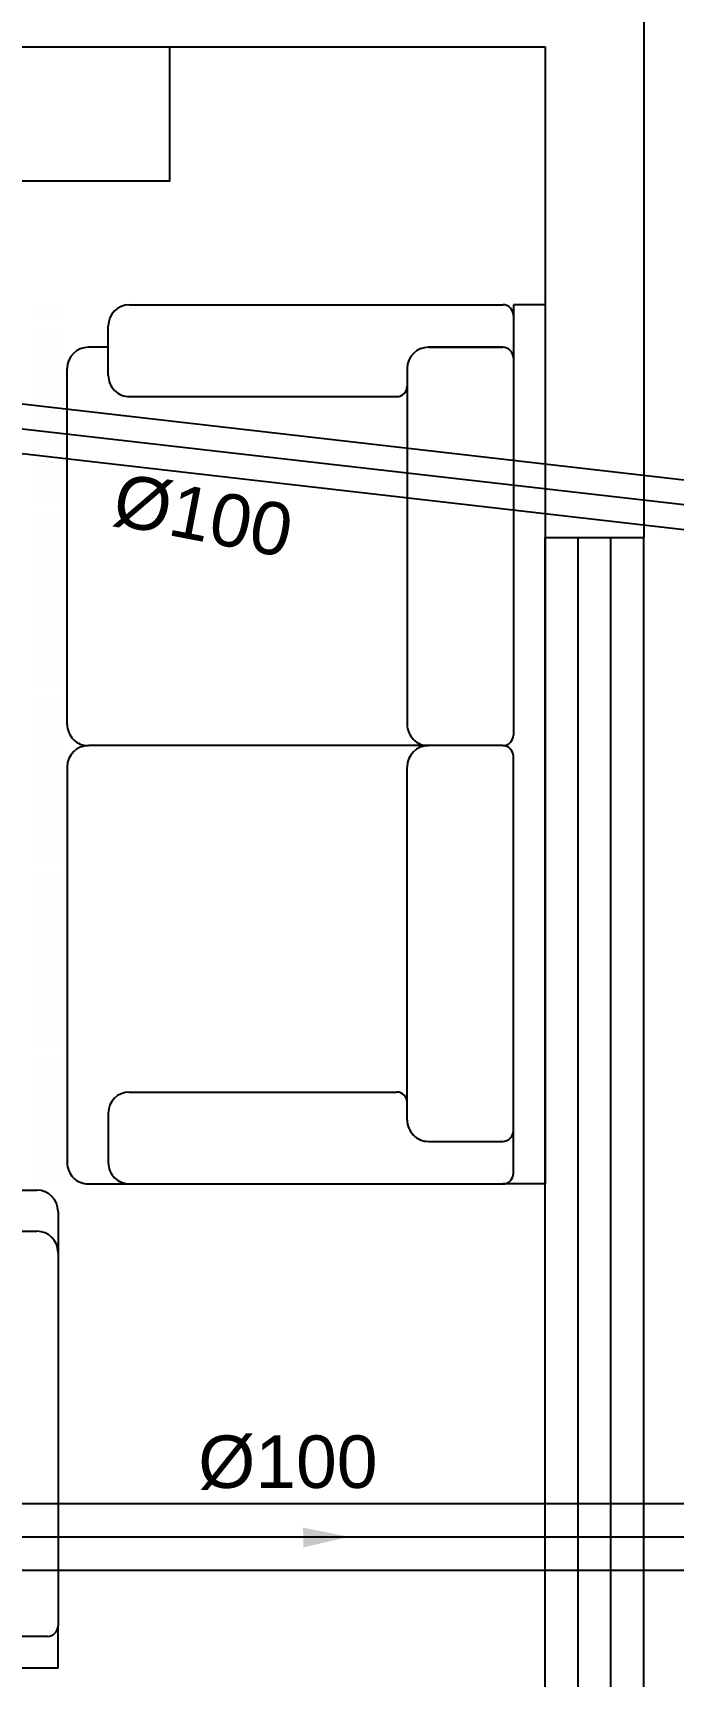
# Model space of a CAD drawing. Header units: millimetres. Extents: x -336 to -33, y -135 to 770.
# Drawn here: x -280.77 to -278.82, y 721.13 to 726.14 of the extents above; entities that cross this region are included whole.
import ezdxf
from ezdxf.enums import TextEntityAlignment as Align

# ---------------------------------------------------------------- set-up
doc = ezdxf.new("R2010")
doc.units = ezdxf.units.MM
doc.header["$LTSCALE"] = 50
doc.header["$MEASUREMENT"] = 0
doc.layers.get('0').update_dxf_attribs({"linetype": 'CONTINUOUS'})
for name, color, linetype in [('-HIDRO', 8, 'CONTINUOUS'), ('Texto-Tubos', 7, 'CONTINUOUS'), ('TigreCad', 3, 'CONTINUOUS'), ('TUBULAÇÃO_ESGOTO', 5, 'CONTINUOUS')]:
    doc.layers.add(name, color=color, linetype=linetype)
doc.styles.add('A16-E50', font='arial.ttf', dxfattribs={"height": 0.08})

# ---------------------------------------------------------------- blocks, each defined once
blk = doc.blocks.new('A$C7AFB675E')
at = {"color": 8}
for p, q in [((3.5035, 3.7432), (3.5035, 3.6832)), ((3.5035, 3.7432), (5.1585, 3.7432)), ((5.1585, 3.7432), (5.1585, 3.6632)), ((3.5035, 3.6832), (3.5635, 3.6832)), ((3.5235, 3.6832), (3.6035, 3.6832)), ((3.6035, 3.6832), (4.3135, 3.6832)), ((5.0585, 3.6832), (4.3535, 3.6832)), ((5.1385, 3.6832), (5.0585, 3.6832)), ((3.5035, 2.9606), (3.5035, 3.6632)), ((3.5835, 3.5232), (3.5835, 3.6632)), ((3.5835, 3.6632), (3.5835, 3.5232)), ((4.3335, 3.6632), (4.3335, 3.5232)), ((4.3335, 3.6632), (4.3335, 3.5232)), ((5.0785, 3.5232), (5.0785, 3.6632)), ((5.1585, 2.8832), (5.1585, 3.6632)), ((4.3335, 3.5232), (4.3335, 2.8832)), ((4.3335, 3.5232), (4.3335, 2.8832)), ((3.6235, 3.4832), (4.2935, 3.4832)), ((5.0385, 3.4832), (4.3735, 3.4832)), ((3.6765, 2.9606), (3.6765, 3.4632)), ((4.9855, 2.9606), (4.9855, 3.4632)), ((3.6365, 2.9206), (3.5435, 2.9206)), ((3.5835, 2.9206), (3.5835, 2.8832)), ((3.5835, 2.9206), (3.5835, 2.8832)), ((5.0255, 2.9206), (5.1185, 2.9206)), ((3.5162, 2.8282), (3.5162, 2.8282)), ((3.5319, 2.836), (3.5319, 2.836)), ((3.5319, 2.8203), (3.5319, 2.8203)), ((3.5477, 2.8282), (3.5477, 2.8282)), ((3.5634, 2.836), (3.5634, 2.836)), ((3.5634, 2.8203), (3.5634, 2.8203)), ((3.5792, 2.8282), (3.5792, 2.8282)), ((3.5949, 2.836), (3.5949, 2.836)), ((3.5949, 2.8203), (3.5949, 2.8203)), ((3.6107, 2.8282), (3.6107, 2.8282)), ((4.2935, 2.8432), (3.6235, 2.8432)), ((3.6264, 2.836), (3.6264, 2.836)), ((3.6264, 2.8203), (3.6264, 2.8203)), ((3.6422, 2.8282), (3.6422, 2.8282)), ((3.6579, 2.836), (3.6579, 2.836)), ((3.6579, 2.8203), (3.6579, 2.8203)), ((3.6737, 2.8282), (3.6737, 2.8282)), ((3.6894, 2.836), (3.6894, 2.836)), ((3.6894, 2.8203), (3.6894, 2.8203)), ((3.7052, 2.8282), (3.7052, 2.8282)), ((3.7209, 2.836), (3.7209, 2.836)), ((3.7209, 2.8203), (3.7209, 2.8203)), ((3.7367, 2.8282), (3.7367, 2.8282)), ((3.7524, 2.836), (3.7524, 2.836)), ((3.7524, 2.8203), (3.7524, 2.8203)), ((3.7682, 2.8282), (3.7682, 2.8282)), ((3.7839, 2.836), (3.7839, 2.836)), ((3.7839, 2.8203), (3.7839, 2.8203)), ((3.7997, 2.8282), (3.7997, 2.8282)), ((3.8154, 2.836), (3.8154, 2.836)), ((3.8154, 2.8203), (3.8154, 2.8203)), ((3.8312, 2.8282), (3.8312, 2.8282)), ((3.8469, 2.836), (3.8469, 2.836)), ((3.8469, 2.8203), (3.8469, 2.8203)), ((3.8627, 2.8282), (3.8627, 2.8282)), ((3.8784, 2.836), (3.8784, 2.836)), ((3.8784, 2.8203), (3.8784, 2.8203)), ((3.8942, 2.8282), (3.8942, 2.8282)), ((3.9099, 2.836), (3.9099, 2.836)), ((3.9099, 2.8203), (3.9099, 2.8203)), ((3.9257, 2.8282), (3.9257, 2.8282)), ((3.9414, 2.836), (3.9414, 2.836)), ((3.9414, 2.8203), (3.9414, 2.8203)), ((3.9572, 2.8282), (3.9572, 2.8282)), ((3.9729, 2.836), (3.9729, 2.836)), ((3.9729, 2.8203), (3.9729, 2.8203)), ((3.9887, 2.8282), (3.9887, 2.8282)), ((4.0044, 2.836), (4.0044, 2.836)), ((4.0044, 2.8203), (4.0044, 2.8203)), ((4.0202, 2.8282), (4.0202, 2.8282)), ((4.0359, 2.836), (4.0359, 2.836)), ((4.0359, 2.8203), (4.0359, 2.8203)), ((4.0517, 2.8282), (4.0517, 2.8282)), ((4.0674, 2.836), (4.0674, 2.836)), ((4.0674, 2.8203), (4.0674, 2.8203)), ((4.0832, 2.8282), (4.0832, 2.8282)), ((4.0989, 2.836), (4.0989, 2.836)), ((4.0989, 2.8203), (4.0989, 2.8203)), ((4.1147, 2.8282), (4.1147, 2.8282)), ((4.1304, 2.836), (4.1304, 2.836)), ((4.1304, 2.8203), (4.1304, 2.8203)), ((4.1462, 2.8282), (4.1462, 2.8282)), ((4.1619, 2.836), (4.1619, 2.836)), ((4.1619, 2.8203), (4.1619, 2.8203)), ((4.1777, 2.8282), (4.1777, 2.8282)), ((4.1934, 2.836), (4.1934, 2.836)), ((4.1934, 2.8203), (4.1934, 2.8203)), ((4.2092, 2.8282), (4.2092, 2.8282)), ((4.2249, 2.836), (4.2249, 2.836)), ((4.2249, 2.8203), (4.2249, 2.8203)), ((4.2407, 2.8282), (4.2407, 2.8282)), ((4.2564, 2.836), (4.2564, 2.836)), ((4.2564, 2.8203), (4.2564, 2.8203)), ((4.2722, 2.8282), (4.2722, 2.8282)), ((4.2879, 2.836), (4.2879, 2.836)), ((4.2879, 2.8203), (4.2879, 2.8203)), ((4.3037, 2.8282), (4.3037, 2.8282)), ((4.3194, 2.836), (4.3194, 2.836)), ((4.3194, 2.8203), (4.3194, 2.8203)), ((4.3352, 2.8282), (4.3352, 2.8282)), ((4.3509, 2.836), (4.3509, 2.836)), ((4.3509, 2.8203), (4.3509, 2.8203)), ((4.3667, 2.8282), (4.3667, 2.8282)), ((4.3735, 2.8432), (4.9185, 2.8432)), ((4.3824, 2.836), (4.3824, 2.836)), ((4.3824, 2.8203), (4.3824, 2.8203)), ((4.3982, 2.8282), (4.3982, 2.8282)), ((4.4139, 2.836), (4.4139, 2.836)), ((4.4139, 2.8203), (4.4139, 2.8203)), ((4.4297, 2.8282), (4.4297, 2.8282)), ((4.4454, 2.836), (4.4454, 2.836)), ((4.4454, 2.8203), (4.4454, 2.8203)), ((4.4612, 2.8282), (4.4612, 2.8282)), ((4.4769, 2.836), (4.4769, 2.836)), ((4.4769, 2.8203), (4.4769, 2.8203)), ((4.4927, 2.8282), (4.4927, 2.8282)), ((4.5084, 2.836), (4.5084, 2.836)), ((4.5084, 2.8203), (4.5084, 2.8203)), ((4.5242, 2.8282), (4.5242, 2.8282)), ((4.5399, 2.836), (4.5399, 2.836)), ((4.5399, 2.8203), (4.5399, 2.8203)), ((4.5557, 2.8282), (4.5557, 2.8282)), ((4.5714, 2.836), (4.5714, 2.836)), ((4.5714, 2.8203), (4.5714, 2.8203)), ((4.5872, 2.8282), (4.5872, 2.8282)), ((4.6029, 2.836), (4.6029, 2.836)), ((4.6029, 2.8203), (4.6029, 2.8203)), ((4.6187, 2.8282), (4.6187, 2.8282)), ((4.6344, 2.836), (4.6344, 2.836)), ((4.6344, 2.8203), (4.6344, 2.8203)), ((4.6502, 2.8282), (4.6502, 2.8282)), ((4.6659, 2.836), (4.6659, 2.836)), ((4.6659, 2.8203), (4.6659, 2.8203)), ((4.6817, 2.8282), (4.6817, 2.8282)), ((4.6974, 2.836), (4.6974, 2.836)), ((4.6974, 2.8203), (4.6974, 2.8203)), ((4.7132, 2.8282), (4.7132, 2.8282)), ((4.7289, 2.836), (4.7289, 2.836)), ((4.7289, 2.8203), (4.7289, 2.8203)), ((4.7447, 2.8282), (4.7447, 2.8282)), ((4.7604, 2.836), (4.7604, 2.836)), ((4.7604, 2.8203), (4.7604, 2.8203)), ((4.7762, 2.8282), (4.7762, 2.8282)), ((4.7919, 2.836), (4.7919, 2.836)), ((4.7919, 2.8203), (4.7919, 2.8203)), ((4.8077, 2.8282), (4.8077, 2.8282)), ((4.8234, 2.836), (4.8234, 2.836)), ((4.8234, 2.8203), (4.8234, 2.8203)), ((4.8392, 2.8282), (4.8392, 2.8282)), ((4.8549, 2.836), (4.8549, 2.836)), ((4.8549, 2.8203), (4.8549, 2.8203)), ((4.8707, 2.8282), (4.8707, 2.8282)), ((4.8864, 2.836), (4.8864, 2.836)), ((4.8864, 2.8203), (4.8864, 2.8203)), ((4.9022, 2.8282), (4.9022, 2.8282)), ((4.9179, 2.836), (4.9179, 2.836)), ((4.9179, 2.8203), (4.9179, 2.8203)), ((4.9185, 2.8432), (5.1185, 2.8432)), ((4.9337, 2.8282), (4.9337, 2.8282)), ((4.9494, 2.836), (4.9494, 2.836)), ((4.9494, 2.8203), (4.9494, 2.8203)), ((4.9652, 2.8282), (4.9652, 2.8282)), ((4.9809, 2.836), (4.9809, 2.836)), ((4.9809, 2.8203), (4.9809, 2.8203)), ((4.9967, 2.8282), (4.9967, 2.8282)), ((5.0124, 2.836), (5.0124, 2.836)), ((5.0124, 2.8203), (5.0124, 2.8203)), ((5.0282, 2.8282), (5.0282, 2.8282)), ((5.0439, 2.836), (5.0439, 2.836)), ((5.0439, 2.8203), (5.0439, 2.8203)), ((5.0597, 2.8282), (5.0597, 2.8282)), ((5.0754, 2.836), (5.0754, 2.836)), ((5.0754, 2.8203), (5.0754, 2.8203)), ((5.0912, 2.8282), (5.0912, 2.8282)), ((5.1069, 2.836), (5.1069, 2.836)), ((5.1069, 2.8203), (5.1069, 2.8203)), ((5.1227, 2.8282), (5.1227, 2.8282)), ((5.1384, 2.836), (5.1384, 2.836)), ((5.1384, 2.8203), (5.1384, 2.8203)), ((5.1542, 2.8282), (5.1542, 2.8282)), ((5.2102, 2.8261), (5.9902, 2.8261)), ((6.0702, 2.8261), (5.9902, 2.8261)), ((6.0702, 2.8261), (6.0702, 0.4261)), ((3.5162, 2.8124), (3.5162, 2.8124)), ((3.5162, 2.7967), (3.5162, 2.7967)), ((3.5319, 2.8045), (3.5319, 2.8045)), ((3.5319, 2.7888), (3.5319, 2.7888)), ((3.5477, 2.8124), (3.5477, 2.8124)), ((3.5477, 2.7967), (3.5477, 2.7967)), ((3.5634, 2.8045), (3.5634, 2.8045)), ((3.5634, 2.7888), (3.5634, 2.7888)), ((3.5792, 2.8124), (3.5792, 2.8124)), ((3.5792, 2.7967), (3.5792, 2.7967)), ((3.5949, 2.8045), (3.5949, 2.8045)), ((3.5949, 2.7888), (3.5949, 2.7888)), ((3.6107, 2.8124), (3.6107, 2.8124)), ((3.6107, 2.7967), (3.6107, 2.7967)), ((3.6264, 2.8045), (3.6264, 2.8045)), ((3.6264, 2.7888), (3.6264, 2.7888)), ((3.6422, 2.8124), (3.6422, 2.8124)), ((3.6422, 2.7967), (3.6422, 2.7967)), ((3.6579, 2.8045), (3.6579, 2.8045)), ((3.6579, 2.7888), (3.6579, 2.7888)), ((3.6737, 2.8124), (3.6737, 2.8124)), ((3.6737, 2.7967), (3.6737, 2.7967)), ((3.6894, 2.8045), (3.6894, 2.8045)), ((3.6894, 2.7888), (3.6894, 2.7888)), ((3.7052, 2.8124), (3.7052, 2.8124)), ((3.7052, 2.7967), (3.7052, 2.7967)), ((3.7209, 2.8045), (3.7209, 2.8045)), ((3.7209, 2.7888), (3.7209, 2.7888)), ((3.7367, 2.8124), (3.7367, 2.8124)), ((3.7367, 2.7967), (3.7367, 2.7967)), ((3.7524, 2.8045), (3.7524, 2.8045)), ((3.7524, 2.7888), (3.7524, 2.7888)), ((3.7682, 2.8124), (3.7682, 2.8124)), ((3.7682, 2.7967), (3.7682, 2.7967)), ((3.7839, 2.8045), (3.7839, 2.8045)), ((3.7839, 2.7888), (3.7839, 2.7888)), ((3.7997, 2.8124), (3.7997, 2.8124)), ((3.7997, 2.7967), (3.7997, 2.7967)), ((3.8154, 2.8045), (3.8154, 2.8045)), ((3.8154, 2.7888), (3.8154, 2.7888)), ((3.8312, 2.8124), (3.8312, 2.8124)), ((3.8312, 2.7967), (3.8312, 2.7967)), ((3.8469, 2.8045), (3.8469, 2.8045)), ((3.8469, 2.7888), (3.8469, 2.7888)), ((3.8627, 2.8124), (3.8627, 2.8124)), ((3.8627, 2.7967), (3.8627, 2.7967)), ((3.8784, 2.8045), (3.8784, 2.8045)), ((3.8784, 2.7888), (3.8784, 2.7888)), ((3.8942, 2.8124), (3.8942, 2.8124)), ((3.8942, 2.7967), (3.8942, 2.7967)), ((3.9099, 2.8045), (3.9099, 2.8045)), ((3.9099, 2.7888), (3.9099, 2.7888)), ((3.9257, 2.8124), (3.9257, 2.8124)), ((3.9257, 2.7967), (3.9257, 2.7967)), ((3.9414, 2.8045), (3.9414, 2.8045)), ((3.9414, 2.7888), (3.9414, 2.7888)), ((3.9572, 2.8124), (3.9572, 2.8124)), ((3.9572, 2.7967), (3.9572, 2.7967)), ((3.9729, 2.8045), (3.9729, 2.8045)), ((3.9729, 2.7888), (3.9729, 2.7888)), ((3.9887, 2.8124), (3.9887, 2.8124)), ((3.9887, 2.7967), (3.9887, 2.7967)), ((4.0044, 2.8045), (4.0044, 2.8045)), ((4.0044, 2.7888), (4.0044, 2.7888)), ((4.0202, 2.8124), (4.0202, 2.8124)), ((4.0202, 2.7967), (4.0202, 2.7967)), ((4.0359, 2.8045), (4.0359, 2.8045)), ((4.0359, 2.7888), (4.0359, 2.7888)), ((4.0517, 2.8124), (4.0517, 2.8124)), ((4.0517, 2.7967), (4.0517, 2.7967)), ((4.0674, 2.8045), (4.0674, 2.8045)), ((4.0674, 2.7888), (4.0674, 2.7888)), ((4.0832, 2.8124), (4.0832, 2.8124)), ((4.0832, 2.7967), (4.0832, 2.7967)), ((4.0989, 2.8045), (4.0989, 2.8045)), ((4.0989, 2.7888), (4.0989, 2.7888)), ((4.1147, 2.8124), (4.1147, 2.8124)), ((4.1147, 2.7967), (4.1147, 2.7967)), ((4.1304, 2.8045), (4.1304, 2.8045)), ((4.1304, 2.7888), (4.1304, 2.7888)), ((4.1462, 2.8124), (4.1462, 2.8124)), ((4.1462, 2.7967), (4.1462, 2.7967)), ((4.1619, 2.8045), (4.1619, 2.8045)), ((4.1619, 2.7888), (4.1619, 2.7888)), ((4.1777, 2.8124), (4.1777, 2.8124)), ((4.1777, 2.7967), (4.1777, 2.7967)), ((4.1934, 2.8045), (4.1934, 2.8045)), ((4.1934, 2.7888), (4.1934, 2.7888)), ((4.2092, 2.8124), (4.2092, 2.8124)), ((4.2092, 2.7967), (4.2092, 2.7967)), ((4.2249, 2.8045), (4.2249, 2.8045)), ((4.2249, 2.7888), (4.2249, 2.7888)), ((4.2407, 2.8124), (4.2407, 2.8124)), ((4.2407, 2.7967), (4.2407, 2.7967)), ((4.2564, 2.8045), (4.2564, 2.8045)), ((4.2564, 2.7888), (4.2564, 2.7888)), ((4.2722, 2.8124), (4.2722, 2.8124)), ((4.2722, 2.7967), (4.2722, 2.7967)), ((4.2879, 2.8045), (4.2879, 2.8045)), ((4.2879, 2.7888), (4.2879, 2.7888)), ((4.3037, 2.8124), (4.3037, 2.8124)), ((4.3037, 2.7967), (4.3037, 2.7967)), ((4.3194, 2.8045), (4.3194, 2.8045)), ((4.3194, 2.7888), (4.3194, 2.7888)), ((4.3352, 2.8124), (4.3352, 2.8124)), ((4.3352, 2.7967), (4.3352, 2.7967)), ((4.3509, 2.8045), (4.3509, 2.8045)), ((4.3509, 2.7888), (4.3509, 2.7888)), ((4.3667, 2.8124), (4.3667, 2.8124)), ((4.3667, 2.7967), (4.3667, 2.7967)), ((4.3824, 2.8045), (4.3824, 2.8045)), ((4.3824, 2.7888), (4.3824, 2.7888)), ((4.3982, 2.8124), (4.3982, 2.8124)), ((4.3982, 2.7967), (4.3982, 2.7967)), ((4.4139, 2.8045), (4.4139, 2.8045)), ((4.4139, 2.7888), (4.4139, 2.7888)), ((4.4297, 2.8124), (4.4297, 2.8124)), ((4.4297, 2.7967), (4.4297, 2.7967)), ((4.4454, 2.8045), (4.4454, 2.8045)), ((4.4454, 2.7888), (4.4454, 2.7888)), ((4.4612, 2.8124), (4.4612, 2.8124)), ((4.4612, 2.7967), (4.4612, 2.7967)), ((4.4769, 2.8045), (4.4769, 2.8045)), ((4.4769, 2.7888), (4.4769, 2.7888)), ((4.4927, 2.8124), (4.4927, 2.8124)), ((4.4927, 2.7967), (4.4927, 2.7967)), ((4.5084, 2.8045), (4.5084, 2.8045)), ((4.5084, 2.7888), (4.5084, 2.7888)), ((4.5242, 2.8124), (4.5242, 2.8124)), ((4.5242, 2.7967), (4.5242, 2.7967)), ((4.5399, 2.8045), (4.5399, 2.8045)), ((4.5399, 2.7888), (4.5399, 2.7888)), ((4.5557, 2.8124), (4.5557, 2.8124)), ((4.5557, 2.7967), (4.5557, 2.7967)), ((4.5714, 2.8045), (4.5714, 2.8045)), ((4.5714, 2.7888), (4.5714, 2.7888)), ((4.5872, 2.8124), (4.5872, 2.8124)), ((4.5872, 2.7967), (4.5872, 2.7967)), ((4.6029, 2.8045), (4.6029, 2.8045)), ((4.6029, 2.7888), (4.6029, 2.7888)), ((4.6187, 2.8124), (4.6187, 2.8124)), ((4.6187, 2.7967), (4.6187, 2.7967)), ((4.6344, 2.8045), (4.6344, 2.8045)), ((4.6344, 2.7888), (4.6344, 2.7888)), ((4.6502, 2.8124), (4.6502, 2.8124)), ((4.6502, 2.7967), (4.6502, 2.7967)), ((4.6659, 2.8045), (4.6659, 2.8045)), ((4.6659, 2.7888), (4.6659, 2.7888)), ((4.6817, 2.8124), (4.6817, 2.8124)), ((4.6817, 2.7967), (4.6817, 2.7967)), ((4.6974, 2.8045), (4.6974, 2.8045)), ((4.6974, 2.7888), (4.6974, 2.7888)), ((4.7132, 2.8124), (4.7132, 2.8124)), ((4.7132, 2.7967), (4.7132, 2.7967)), ((4.7289, 2.8045), (4.7289, 2.8045)), ((4.7289, 2.7888), (4.7289, 2.7888)), ((4.7447, 2.8124), (4.7447, 2.8124)), ((4.7447, 2.7967), (4.7447, 2.7967)), ((4.7604, 2.8045), (4.7604, 2.8045)), ((4.7604, 2.7888), (4.7604, 2.7888)), ((4.7762, 2.8124), (4.7762, 2.8124)), ((4.7762, 2.7967), (4.7762, 2.7967)), ((4.7919, 2.8045), (4.7919, 2.8045)), ((4.7919, 2.7888), (4.7919, 2.7888)), ((4.8077, 2.8124), (4.8077, 2.8124)), ((4.8077, 2.7967), (4.8077, 2.7967)), ((4.8234, 2.8045), (4.8234, 2.8045)), ((4.8234, 2.7888), (4.8234, 2.7888)), ((4.8392, 2.8124), (4.8392, 2.8124)), ((4.8392, 2.7967), (4.8392, 2.7967)), ((4.8549, 2.8045), (4.8549, 2.8045)), ((4.8549, 2.7888), (4.8549, 2.7888)), ((4.8707, 2.8124), (4.8707, 2.8124)), ((4.8707, 2.7967), (4.8707, 2.7967)), ((4.8864, 2.8045), (4.8864, 2.8045)), ((4.8864, 2.7888), (4.8864, 2.7888)), ((4.9022, 2.8124), (4.9022, 2.8124)), ((4.9022, 2.7967), (4.9022, 2.7967)), ((4.9179, 2.8045), (4.9179, 2.8045)), ((4.9179, 2.7888), (4.9179, 2.7888)), ((4.9337, 2.8124), (4.9337, 2.8124)), ((4.9337, 2.7967), (4.9337, 2.7967)), ((4.9494, 2.8045), (4.9494, 2.8045)), ((4.9494, 2.7888), (4.9494, 2.7888)), ((4.9652, 2.8124), (4.9652, 2.8124)), ((4.9652, 2.7967), (4.9652, 2.7967)), ((4.9809, 2.8045), (4.9809, 2.8045)), ((4.9809, 2.7888), (4.9809, 2.7888)), ((4.9967, 2.8124), (4.9967, 2.8124)), ((4.9967, 2.7967), (4.9967, 2.7967)), ((5.0124, 2.8045), (5.0124, 2.8045)), ((5.0124, 2.7888), (5.0124, 2.7888)), ((5.0282, 2.8124), (5.0282, 2.8124)), ((5.0282, 2.7967), (5.0282, 2.7967)), ((5.0439, 2.8045), (5.0439, 2.8045)), ((5.0439, 2.7888), (5.0439, 2.7888)), ((5.0597, 2.8124), (5.0597, 2.8124)), ((5.0597, 2.7967), (5.0597, 2.7967)), ((5.0754, 2.8045), (5.0754, 2.8045)), ((5.0754, 2.7888), (5.0754, 2.7888)), ((5.0912, 2.8124), (5.0912, 2.8124)), ((5.0912, 2.7967), (5.0912, 2.7967)), ((5.1069, 2.8045), (5.1069, 2.8045)), ((5.1069, 2.7888), (5.1069, 2.7888)), ((5.1227, 2.8124), (5.1227, 2.8124)), ((5.1227, 2.7967), (5.1227, 2.7967)), ((5.1384, 2.8045), (5.1384, 2.8045)), ((5.1384, 2.7888), (5.1384, 2.7888)), ((5.1542, 2.8124), (5.1542, 2.8124)), ((5.1542, 2.7967), (5.1542, 2.7967)), ((5.1702, 2.0411), (5.1702, 2.7861)), ((5.2477, 2.6931), (5.2477, 2.7861)), ((6.0102, 2.8061), (6.0102, 2.7261)), ((3.5162, 2.7809), (3.5162, 2.7809)), ((3.5477, 2.7809), (3.5477, 2.7809)), ((3.5792, 2.7809), (3.5792, 2.7809)), ((3.6107, 2.7809), (3.6107, 2.7809)), ((3.6422, 2.7809), (3.6422, 2.7809)), ((3.6737, 2.7809), (3.6737, 2.7809)), ((3.7052, 2.7809), (3.7052, 2.7809)), ((3.7367, 2.7809), (3.7367, 2.7809)), ((3.7682, 2.7809), (3.7682, 2.7809)), ((3.7997, 2.7809), (3.7997, 2.7809)), ((3.8312, 2.7809), (3.8312, 2.7809)), ((3.8627, 2.7809), (3.8627, 2.7809)), ((3.8942, 2.7809), (3.8942, 2.7809)), ((3.9257, 2.7809), (3.9257, 2.7809)), ((3.9572, 2.7809), (3.9572, 2.7809)), ((3.9887, 2.7809), (3.9887, 2.7809)), ((4.0202, 2.7809), (4.0202, 2.7809)), ((4.0517, 2.7809), (4.0517, 2.7809)), ((4.0832, 2.7809), (4.0832, 2.7809)), ((4.1147, 2.7809), (4.1147, 2.7809)), ((4.1462, 2.7809), (4.1462, 2.7809)), ((4.1777, 2.7809), (4.1777, 2.7809)), ((4.2092, 2.7809), (4.2092, 2.7809)), ((4.2407, 2.7809), (4.2407, 2.7809)), ((4.2722, 2.7809), (4.2722, 2.7809)), ((4.3037, 2.7809), (4.3037, 2.7809)), ((4.3352, 2.7809), (4.3352, 2.7809)), ((4.3667, 2.7809), (4.3667, 2.7809)), ((4.3982, 2.7809), (4.3982, 2.7809)), ((4.4297, 2.7809), (4.4297, 2.7809)), ((4.4612, 2.7809), (4.4612, 2.7809)), ((4.4927, 2.7809), (4.4927, 2.7809)), ((4.5242, 2.7809), (4.5242, 2.7809)), ((4.5557, 2.7809), (4.5557, 2.7809)), ((4.5872, 2.7809), (4.5872, 2.7809)), ((4.6187, 2.7809), (4.6187, 2.7809)), ((4.6502, 2.7809), (4.6502, 2.7809)), ((4.6817, 2.7809), (4.6817, 2.7809)), ((4.7132, 2.7809), (4.7132, 2.7809)), ((4.7447, 2.7809), (4.7447, 2.7809)), ((4.7762, 2.7809), (4.7762, 2.7809)), ((4.8077, 2.7809), (4.8077, 2.7809)), ((4.8392, 2.7809), (4.8392, 2.7809)), ((4.8707, 2.7809), (4.8707, 2.7809)), ((4.9022, 2.7809), (4.9022, 2.7809)), ((4.9337, 2.7809), (4.9337, 2.7809)), ((4.9652, 2.7809), (4.9652, 2.7809)), ((4.9967, 2.7809), (4.9967, 2.7809)), ((5.0282, 2.7809), (5.0282, 2.7809)), ((5.0597, 2.7809), (5.0597, 2.7809)), ((5.0912, 2.7809), (5.0912, 2.7809)), ((5.1227, 2.7809), (5.1227, 2.7809)), ((5.1542, 2.7809), (5.1542, 2.7809))]:
    blk.add_line(p, q, dxfattribs=at)
for centre, radius, start, end in [((3.5235, 3.6632), 0.02, 90, 180), ((3.6035, 3.6632), 0.02, 90, 180), ((3.6035, 3.6632), 0.02, 90, 180), ((4.3135, 3.6632), 0.02, 0, 90), ((4.3535, 3.6632), 0.02, 90, 180), ((5.0585, 3.6632), 0.02, 0, 90), ((5.1385, 3.6632), 0.02, 0, 90), ((3.6235, 3.5232), 0.04, 180, 270), ((3.6235, 3.5232), 0.04, 180, 270), ((4.2935, 3.5232), 0.04, 270, 0), ((4.3735, 3.5232), 0.04, 180, 270), ((5.0385, 3.5232), 0.04, 270, 0), ((3.6565, 3.4632), 0.02, 0, 90), ((5.0055, 3.4632), 0.02, 90, 180), ((3.5435, 2.9606), 0.04, 180, 270), ((3.6365, 2.9606), 0.04, 270, 0), ((5.0255, 2.9606), 0.04, 180, 270), ((5.1185, 2.9606), 0.04, 270, 0), ((3.6235, 2.8832), 0.04, 180, 270), ((4.2935, 2.8832), 0.04, 270, 0), ((4.3735, 2.8832), 0.04, 180, 270), ((5.1185, 2.8832), 0.04, 270, 0), ((5.2102, 2.7861), 0.04, 90, 180), ((5.2877, 2.7861), 0.04, 90, 180), ((5.9902, 2.8061), 0.02, 0, 90)]:
    blk.add_arc(centre, radius, start, end, dxfattribs=at)

msp = doc.modelspace()

# ---------------------------------------------------------------- linework, layer by layer
at = {"layer": '-HIDRO', "linetype": 'Continuous'}
for p, q in [((-278.9058, 733.1161), (-278.9058, 724.5994)), ((-284.2058, 726.0961), (-279.2058, 726.0961)), ((-279.2058, 726.0961), (-279.2058, 724.5994)), ((-279.2058, 720.5994), (-279.2058, 724.5994)), ((-279.2058, 724.5994), (-278.9058, 724.5994)), ((-279.1058, 720.5994), (-279.1058, 724.5994)), ((-279.0058, 720.5994), (-279.0058, 724.5994)), ((-278.9058, 720.5994), (-278.9058, 724.5994))]:
    msp.add_line(p, q, dxfattribs=at)
at = {"layer": '-HIDRO'}
msp.add_lwpolyline([(-284.2058, 726.0961), (-280.352, 726.0961), (-280.352, 725.6859), (-284.2058, 725.6859)], close=True, dxfattribs=at)
at = {"layer": 'TigreCad'}
for p, q in [((-288.8037, 725.9262), (-277.0518, 724.5772)), ((-288.821, 725.7762), (-277.0518, 724.4252)), ((-287.668, 721.6539), (-278.226, 721.6539)), ((-287.537, 721.4507), (-278.226, 721.4507))]:
    msp.add_line(p, q, dxfattribs=at)
at = {"layer": 'TUBULAÇÃO_ESGOTO'}
for p, q in [((-289.0856, 725.8825), (-277.0518, 724.5012)), ((-288.5993, 721.5523), (-278.226, 721.5523))]:
    msp.add_line(p, q, dxfattribs=at)
msp.add_solid([(-279.803, 721.5523), (-279.9433, 721.5201), (-279.9443, 721.5801)], dxfattribs=at)

# ---------------------------------------------------------------- block references
at = {"layer": '-HIDRO', "ltscale": 0.35, "xscale": 1.62, "yscale": 1.62, "zscale": 1.62, "rotation": 270}
msp.add_blockref('A$C7AFB675E', (-285.2697, 730.9852), dxfattribs=at)

# ---------------------------------------------------------------- texts
at = {"layer": 'Texto-Tubos', "style": 'A16-E50'}
for rotation, p in [(349.1045, (-280.2642, 724.5896)), (360, (-279.9906, 721.7013))]:
    msp.add_text('%%C100', height=0.16, rotation=rotation, dxfattribs=at).set_placement(p, align=Align.CENTER)

doc.saveas('drawing.dxf')
